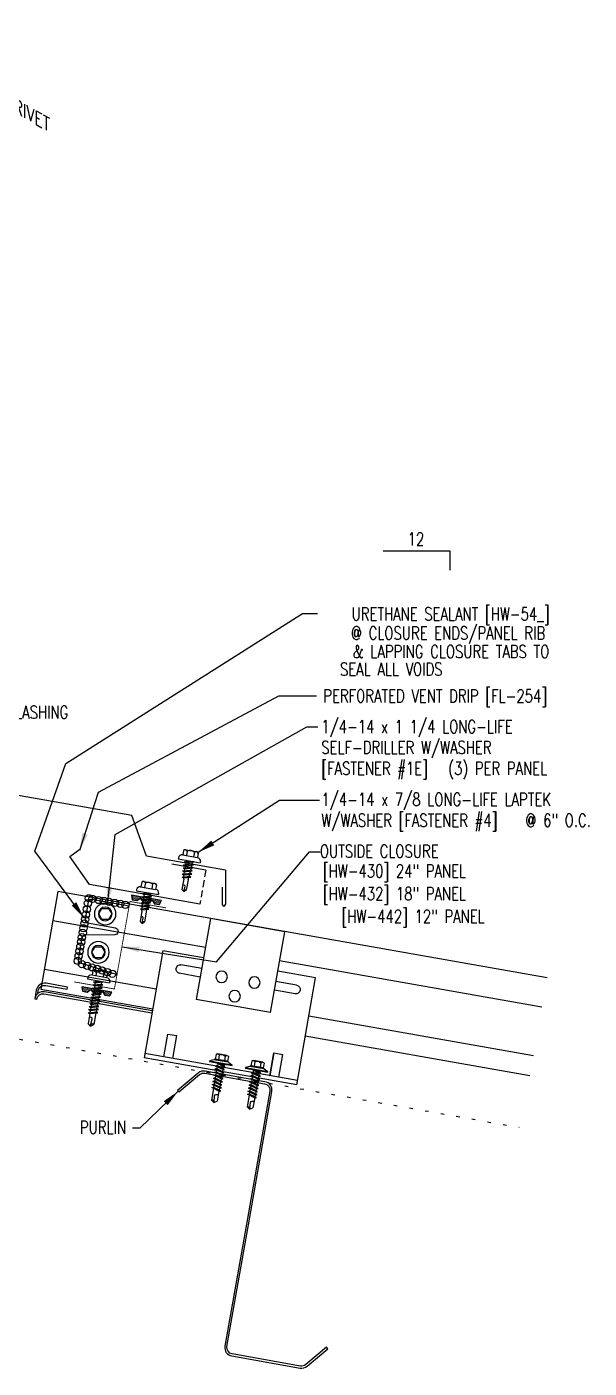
# Model space of a CAD drawing. Extents: x -0.4 to 44.2, y 9.4 to 52.8.
# Drawn here: x 27.84 to 44.17, y 11.83 to 50.73 of the extents above; entities that cross this region are included whole.
import ezdxf
from ezdxf.enums import TextEntityAlignment as Align

# ---------------------------------------------------------------- set-up
doc = ezdxf.new("R2010")
doc.units = 0
doc.header["$LTSCALE"] = 4
doc.header["$MEASUREMENT"] = 0
doc.linetypes.add('ACAD_ISO07W100', pattern=[3, 0, -3])
doc.linetypes.add('HIDDEN', pattern=[0.375, 0.25, -0.125])
doc.layers.get('0').update_dxf_attribs({"linetype": 'CONTINUOUS'})
for name, color, linetype in [('CLIP', 5, 'CONTINUOUS'), ('CLO', 3, 'CONTINUOUS'), ('DIM', 2, 'CONTINUOUS'), ('FASTENER', 9, 'CONTINUOUS'), ('MARK', 1, 'CONTINUOUS'), ('PANEL', 11, 'CONTINUOUS'), ('STLA', 10, 'CONTINUOUS'), ('TAPE', 8, 'CONTINUOUS'), ('TEXT', 2, 'CONTINUOUS'), ('TRIM', 6, 'CONTINUOUS')]:
    doc.layers.add(name, color=color, linetype=linetype)
doc.styles.add('ROMANS', font='romans.shx', dxfattribs={"width": 0.75, "height": 0.5})
doc.styles.add('TEXT1', font='ROMANS.shx', dxfattribs={"width": 0.75, "height": 0.375})
doc.dimstyles.new('DETAIL$7', dxfattribs={"dimscale": 4, "dimtxt": 0.09375, "dimasz": 0.125, "dimexe": 0.0625, "dimexo": 0.125, "dimgap": 0.0625, "dimtad": 1, "dimdec": 4, "dimzin": 3, "dimdsep": 46, "dimlunit": 4, "dimtxsty": 'TEXT1', "dimblk": 'ARCHTICK', "dimcen": 0.0625, "dimclrd": 7, "dimclre": 7, "dimclrt": 2, "dimadec": 0, "dimazin": 0, "dimtfac": 1, "dimtdec": 4, "dimtmove": 0, "dimatfit": 3, "dimfxl": 0, "dimfrac": 2, "dimtolj": 1, "dimtzin": 3, "dimarcsym": 0})

# ---------------------------------------------------------------- blocks, each defined once
blk = doc.blocks.new('*X9')
at = {"color": 0}
for p, q in [((-0.434, 0.135), (-0.434, 0.135)), ((-0.434, 0.123), (-0.434, 0.123)), ((-0.422, 0.141), (-0.422, 0.141)), ((-0.422, 0.129), (-0.422, 0.129)), ((-0.422, 0.117), (-0.422, 0.117)), ((-0.422, 0.105), (-0.422, 0.105)), ((-0.422, 0.094), (-0.422, 0.094)), ((-0.422, 0.082), (-0.422, 0.082)), ((-0.41, 0.135), (-0.41, 0.135)), ((-0.41, 0.123), (-0.41, 0.123)), ((-0.41, 0.111), (-0.41, 0.111)), ((-0.41, 0.1), (-0.41, 0.1)), ((-0.41, 0.088), (-0.41, 0.088)), ((-0.41, 0.076), (-0.41, 0.076)), ((-0.41, 0.064), (-0.41, 0.064)), ((-0.41, 0.053), (-0.41, 0.053)), ((-0.41, 0.041), (-0.41, 0.041)), ((-0.398, 0.141), (-0.398, 0.141)), ((-0.398, 0.129), (-0.398, 0.129)), ((-0.398, 0.117), (-0.398, 0.117)), ((-0.398, 0.105), (-0.398, 0.105)), ((-0.398, 0.094), (-0.398, 0.094)), ((-0.398, 0.082), (-0.398, 0.082)), ((-0.398, 0.07), (-0.398, 0.07)), ((-0.398, 0.059), (-0.398, 0.059)), ((-0.398, 0.047), (-0.398, 0.047)), ((-0.398, 0.035), (-0.398, 0.035)), ((-0.398, 0.023), (-0.398, 0.023)), ((-0.387, 0.135), (-0.387, 0.135)), ((-0.387, 0.123), (-0.387, 0.123)), ((-0.387, 0.111), (-0.387, 0.111)), ((-0.387, 0.1), (-0.387, 0.1)), ((-0.387, 0.088), (-0.387, 0.088)), ((-0.387, 0.076), (-0.387, 0.076)), ((-0.387, 0.064), (-0.387, 0.064)), ((-0.387, 0.053), (-0.387, 0.053)), ((-0.387, 0.041), (-0.387, 0.041)), ((-0.387, 0.029), (-0.387, 0.029)), ((-0.375, 0.141), (-0.375, 0.141)), ((-0.375, 0.129), (-0.375, 0.129)), ((-0.375, 0.117), (-0.375, 0.117)), ((-0.375, 0.105), (-0.375, 0.105)), ((-0.375, 0.094), (-0.375, 0.094)), ((-0.375, 0.082), (-0.375, 0.082)), ((-0.375, 0.07), (-0.375, 0.07)), ((-0.375, 0.059), (-0.375, 0.059)), ((-0.375, 0.047), (-0.375, 0.047)), ((-0.375, 0.035), (-0.375, 0.035)), ((-0.375, 0.023), (-0.375, 0.023)), ((-0.363, 0.135), (-0.363, 0.135)), ((-0.363, 0.123), (-0.363, 0.123)), ((-0.363, 0.111), (-0.363, 0.111)), ((-0.363, 0.1), (-0.363, 0.1)), ((-0.363, 0.088), (-0.363, 0.088)), ((-0.363, 0.076), (-0.363, 0.076)), ((-0.363, 0.064), (-0.363, 0.064)), ((-0.363, 0.053), (-0.363, 0.053)), ((-0.363, 0.041), (-0.363, 0.041)), ((-0.363, 0.029), (-0.363, 0.029)), ((-0.352, 0.141), (-0.352, 0.141)), ((-0.352, 0.129), (-0.352, 0.129)), ((-0.352, 0.117), (-0.352, 0.117)), ((-0.352, 0.105), (-0.352, 0.105)), ((-0.352, 0.094), (-0.352, 0.094)), ((-0.352, 0.082), (-0.352, 0.082)), ((-0.352, 0.07), (-0.352, 0.07)), ((-0.352, 0.059), (-0.352, 0.059)), ((-0.352, 0.047), (-0.352, 0.047)), ((-0.352, 0.035), (-0.352, 0.035)), ((-0.352, 0.023), (-0.352, 0.023)), ((-0.34, 0.135), (-0.34, 0.135)), ((-0.34, 0.123), (-0.34, 0.123)), ((-0.34, 0.111), (-0.34, 0.111)), ((-0.34, 0.1), (-0.34, 0.1)), ((-0.34, 0.088), (-0.34, 0.088)), ((-0.34, 0.076), (-0.34, 0.076)), ((-0.34, 0.064), (-0.34, 0.064)), ((-0.34, 0.053), (-0.34, 0.053)), ((-0.34, 0.041), (-0.34, 0.041)), ((-0.34, 0.029), (-0.34, 0.029)), ((-0.328, 0.141), (-0.328, 0.141)), ((-0.328, 0.129), (-0.328, 0.129)), ((-0.328, 0.117), (-0.328, 0.117)), ((-0.328, 0.105), (-0.328, 0.105)), ((-0.328, 0.094), (-0.328, 0.094)), ((-0.328, 0.082), (-0.328, 0.082)), ((-0.328, 0.07), (-0.328, 0.07)), ((-0.328, 0.059), (-0.328, 0.059)), ((-0.328, 0.047), (-0.328, 0.047)), ((-0.328, 0.035), (-0.328, 0.035)), ((-0.328, 0.023), (-0.328, 0.023)), ((-0.316, 0.135), (-0.316, 0.135)), ((-0.316, 0.123), (-0.316, 0.123)), ((-0.316, 0.111), (-0.316, 0.111)), ((-0.316, 0.1), (-0.316, 0.1)), ((-0.316, 0.088), (-0.316, 0.088)), ((-0.316, 0.076), (-0.316, 0.076)), ((-0.316, 0.064), (-0.316, 0.064)), ((-0.316, 0.053), (-0.316, 0.053)), ((-0.316, 0.041), (-0.316, 0.041)), ((-0.316, 0.029), (-0.316, 0.029)), ((-0.305, 0.141), (-0.305, 0.141)), ((-0.305, 0.129), (-0.305, 0.129)), ((-0.305, 0.117), (-0.305, 0.117)), ((-0.305, 0.105), (-0.305, 0.105)), ((-0.305, 0.094), (-0.305, 0.094)), ((-0.305, 0.082), (-0.305, 0.082)), ((-0.305, 0.07), (-0.305, 0.07)), ((-0.305, 0.059), (-0.305, 0.059)), ((-0.305, 0.047), (-0.305, 0.047)), ((-0.305, 0.035), (-0.305, 0.035)), ((-0.305, 0.023), (-0.305, 0.023)), ((-0.293, 0.135), (-0.293, 0.135)), ((-0.293, 0.123), (-0.293, 0.123)), ((-0.293, 0.111), (-0.293, 0.111)), ((-0.293, 0.1), (-0.293, 0.1)), ((-0.293, 0.088), (-0.293, 0.088)), ((-0.293, 0.076), (-0.293, 0.076)), ((-0.293, 0.064), (-0.293, 0.064)), ((-0.293, 0.053), (-0.293, 0.053)), ((-0.293, 0.041), (-0.293, 0.041)), ((-0.293, 0.029), (-0.293, 0.029)), ((-0.281, 0.141), (-0.281, 0.141)), ((-0.281, 0.129), (-0.281, 0.129)), ((-0.281, 0.117), (-0.281, 0.117)), ((-0.281, 0.105), (-0.281, 0.105)), ((-0.281, 0.094), (-0.281, 0.094)), ((-0.281, 0.082), (-0.281, 0.082)), ((-0.281, 0.07), (-0.281, 0.07)), ((-0.281, 0.059), (-0.281, 0.059)), ((-0.281, 0.047), (-0.281, 0.047)), ((-0.281, 0.035), (-0.281, 0.035)), ((-0.281, 0.023), (-0.281, 0.023)), ((-0.27, 0.135), (-0.27, 0.135)), ((-0.27, 0.123), (-0.27, 0.123)), ((-0.27, 0.111), (-0.27, 0.111)), ((-0.27, 0.1), (-0.27, 0.1)), ((-0.27, 0.088), (-0.27, 0.088)), ((-0.27, 0.076), (-0.27, 0.076)), ((-0.27, 0.064), (-0.27, 0.064)), ((-0.27, 0.053), (-0.27, 0.053)), ((-0.27, 0.041), (-0.27, 0.041)), ((-0.27, 0.029), (-0.27, 0.029)), ((-0.258, 0.141), (-0.258, 0.141)), ((-0.258, 0.129), (-0.258, 0.129)), ((-0.258, 0.117), (-0.258, 0.117)), ((-0.258, 0.105), (-0.258, 0.105)), ((-0.258, 0.094), (-0.258, 0.094)), ((-0.258, 0.082), (-0.258, 0.082)), ((-0.258, 0.07), (-0.258, 0.07)), ((-0.258, 0.059), (-0.258, 0.059)), ((-0.258, 0.047), (-0.258, 0.047)), ((-0.258, 0.035), (-0.258, 0.035)), ((-0.258, 0.023), (-0.258, 0.023)), ((-0.246, 0.135), (-0.246, 0.135)), ((-0.246, 0.123), (-0.246, 0.123)), ((-0.246, 0.111), (-0.246, 0.111)), ((-0.246, 0.1), (-0.246, 0.1)), ((-0.246, 0.088), (-0.246, 0.088)), ((-0.246, 0.076), (-0.246, 0.076)), ((-0.246, 0.064), (-0.246, 0.064)), ((-0.246, 0.053), (-0.246, 0.053)), ((-0.246, 0.041), (-0.246, 0.041)), ((-0.234, 0.141), (-0.234, 0.141)), ((-0.234, 0.129), (-0.234, 0.129)), ((-0.234, 0.117), (-0.234, 0.117)), ((-0.234, 0.105), (-0.234, 0.105)), ((-0.234, 0.094), (-0.234, 0.094)), ((-0.234, 0.082), (-0.234, 0.082)), ((-0.234, 0.07), (-0.234, 0.07)), ((-0.234, 0.059), (-0.234, 0.059)), ((-0.234, 0.047), (-0.234, 0.047)), ((-0.223, 0.135), (-0.223, 0.135)), ((-0.223, 0.123), (-0.223, 0.123)), ((-0.223, 0.111), (-0.223, 0.111)), ((-0.223, 0.1), (-0.223, 0.1)), ((-0.223, 0.088), (-0.223, 0.088)), ((-0.223, 0.076), (-0.223, 0.076)), ((-0.223, 0.064), (-0.223, 0.064)), ((-0.211, 0.141), (-0.211, 0.141)), ((-0.211, 0.129), (-0.211, 0.129)), ((-0.211, 0.117), (-0.211, 0.117)), ((-0.211, 0.105), (-0.211, 0.105)), ((-0.211, 0.094), (-0.211, 0.094)), ((-0.211, 0.082), (-0.211, 0.082)), ((-0.211, 0.07), (-0.211, 0.07)), ((-0.199, 0.135), (-0.199, 0.135)), ((-0.199, 0.123), (-0.199, 0.123)), ((-0.199, 0.111), (-0.199, 0.111)), ((-0.199, 0.1), (-0.199, 0.1)), ((-0.199, 0.088), (-0.199, 0.088)), ((-0.188, 0.141), (-0.188, 0.141)), ((-0.188, 0.129), (-0.188, 0.129)), ((-0.188, 0.117), (-0.188, 0.117)), ((-0.188, 0.105), (-0.188, 0.105)), ((-0.188, 0.094), (-0.188, 0.094)), ((-0.176, 0.135), (-0.176, 0.135)), ((-0.176, 0.123), (-0.176, 0.123)), ((-0.176, 0.111), (-0.176, 0.111)), ((-0.164, 0.141), (-0.164, 0.141)), ((-0.164, 0.129), (-0.164, 0.129)), ((-0.164, 0.117), (-0.164, 0.117)), ((-0.164, 0.105), (-0.164, 0.105)), ((-0.152, 0.135), (-0.152, 0.135)), ((-0.152, 0.123), (-0.152, 0.123)), ((-0.152, 0.111), (-0.152, 0.111)), ((-0.152, 0.1), (-0.152, 0.1)), ((-0.141, 0.141), (-0.141, 0.141)), ((-0.141, 0.129), (-0.141, 0.129)), ((-0.141, 0.117), (-0.141, 0.117)), ((-0.141, 0.105), (-0.141, 0.105)), ((-0.141, 0.094), (-0.141, 0.094)), ((-0.141, 0.082), (-0.141, 0.082)), ((-0.129, 0.135), (-0.129, 0.135)), ((-0.129, 0.123), (-0.129, 0.123)), ((-0.129, 0.111), (-0.129, 0.111)), ((-0.129, 0.1), (-0.129, 0.1)), ((-0.129, 0.088), (-0.129, 0.088)), ((-0.129, 0.076), (-0.129, 0.076)), ((-0.117, 0.141), (-0.117, 0.141)), ((-0.117, 0.129), (-0.117, 0.129)), ((-0.117, 0.117), (-0.117, 0.117)), ((-0.117, 0.105), (-0.117, 0.105)), ((-0.117, 0.094), (-0.117, 0.094)), ((-0.117, 0.082), (-0.117, 0.082)), ((-0.117, 0.07), (-0.117, 0.07)), ((-0.117, 0.059), (-0.117, 0.059)), ((-0.105, 0.135), (-0.105, 0.135)), ((-0.105, 0.123), (-0.105, 0.123)), ((-0.105, 0.111), (-0.105, 0.111)), ((-0.105, 0.1), (-0.105, 0.1)), ((-0.105, 0.088), (-0.105, 0.088)), ((-0.105, 0.076), (-0.105, 0.076)), ((-0.105, 0.064), (-0.105, 0.064)), ((-0.105, 0.053), (-0.105, 0.053)), ((-0.094, 0.141), (-0.094, 0.141)), ((-0.094, 0.129), (-0.094, 0.129)), ((-0.094, 0.117), (-0.094, 0.117)), ((-0.094, 0.105), (-0.094, 0.105)), ((-0.094, 0.094), (-0.094, 0.094)), ((-0.094, 0.082), (-0.094, 0.082)), ((-0.094, 0.07), (-0.094, 0.07)), ((-0.094, 0.059), (-0.094, 0.059)), ((-0.094, 0.047), (-0.094, 0.047)), ((-0.094, 0.035), (-0.094, 0.035)), ((-0.082, 0.135), (-0.082, 0.135)), ((-0.082, 0.123), (-0.082, 0.123)), ((-0.082, 0.111), (-0.082, 0.111)), ((-0.082, 0.1), (-0.082, 0.1)), ((-0.082, 0.088), (-0.082, 0.088)), ((-0.082, 0.076), (-0.082, 0.076)), ((-0.082, 0.064), (-0.082, 0.064)), ((-0.082, 0.053), (-0.082, 0.053)), ((-0.082, 0.041), (-0.082, 0.041)), ((-0.082, 0.029), (-0.082, 0.029)), ((-0.07, 0.141), (-0.07, 0.141)), ((-0.07, 0.129), (-0.07, 0.129)), ((-0.07, 0.117), (-0.07, 0.117)), ((-0.07, 0.105), (-0.07, 0.105)), ((-0.07, 0.094), (-0.07, 0.094)), ((-0.07, 0.082), (-0.07, 0.082)), ((-0.07, 0.07), (-0.07, 0.07)), ((-0.07, 0.059), (-0.07, 0.059)), ((-0.07, 0.047), (-0.07, 0.047)), ((-0.07, 0.035), (-0.07, 0.035)), ((-0.07, 0.023), (-0.07, 0.023)), ((-0.059, 0.135), (-0.059, 0.135)), ((-0.059, 0.123), (-0.059, 0.123)), ((-0.059, 0.111), (-0.059, 0.111)), ((-0.059, 0.1), (-0.059, 0.1)), ((-0.059, 0.088), (-0.059, 0.088)), ((-0.059, 0.076), (-0.059, 0.076)), ((-0.059, 0.064), (-0.059, 0.064)), ((-0.059, 0.053), (-0.059, 0.053)), ((-0.059, 0.041), (-0.059, 0.041)), ((-0.059, 0.029), (-0.059, 0.029)), ((-0.047, 0.141), (-0.047, 0.141)), ((-0.047, 0.129), (-0.047, 0.129)), ((-0.047, 0.117), (-0.047, 0.117)), ((-0.047, 0.105), (-0.047, 0.105)), ((-0.047, 0.094), (-0.047, 0.094)), ((-0.047, 0.082), (-0.047, 0.082)), ((-0.047, 0.07), (-0.047, 0.07)), ((-0.047, 0.059), (-0.047, 0.059)), ((-0.047, 0.047), (-0.047, 0.047)), ((-0.047, 0.035), (-0.047, 0.035)), ((-0.047, 0.023), (-0.047, 0.023)), ((-0.035, 0.135), (-0.035, 0.135)), ((-0.035, 0.123), (-0.035, 0.123)), ((-0.035, 0.111), (-0.035, 0.111)), ((-0.035, 0.1), (-0.035, 0.1)), ((-0.035, 0.088), (-0.035, 0.088)), ((-0.035, 0.076), (-0.035, 0.076)), ((-0.035, 0.064), (-0.035, 0.064)), ((-0.035, 0.053), (-0.035, 0.053)), ((-0.035, 0.041), (-0.035, 0.041)), ((-0.035, 0.029), (-0.035, 0.029)), ((-0.023, 0.141), (-0.023, 0.141)), ((-0.023, 0.129), (-0.023, 0.129)), ((-0.023, 0.117), (-0.023, 0.117)), ((-0.023, 0.105), (-0.023, 0.105)), ((-0.023, 0.094), (-0.023, 0.094)), ((-0.023, 0.082), (-0.023, 0.082)), ((-0.023, 0.07), (-0.023, 0.07)), ((-0.023, 0.059), (-0.023, 0.059)), ((-0.023, 0.047), (-0.023, 0.047)), ((-0.023, 0.035), (-0.023, 0.035)), ((-0.023, 0.023), (-0.023, 0.023)), ((-0.012, 0.135), (-0.012, 0.135)), ((-0.012, 0.123), (-0.012, 0.123)), ((-0.012, 0.111), (-0.012, 0.111)), ((-0.012, 0.1), (-0.012, 0.1)), ((-0.012, 0.088), (-0.012, 0.088)), ((-0.012, 0.076), (-0.012, 0.076)), ((-0.012, 0.064), (-0.012, 0.064)), ((-0.012, 0.053), (-0.012, 0.053)), ((-0.012, 0.041), (-0.012, 0.041)), ((-0.012, 0.029), (-0.012, 0.029)), ((0, 0.141), (0, 0.141)), ((0, 0.129), (0, 0.129)), ((0, 0.117), (0, 0.117)), ((0, 0.105), (0, 0.105)), ((0, 0.094), (0, 0.094)), ((0, 0.082), (0, 0.082)), ((0, 0.07), (0, 0.07)), ((0, 0.059), (0, 0.059)), ((0, 0.047), (0, 0.047)), ((0, 0.035), (0, 0.035)), ((0, 0.023), (0, 0.023)), ((0.012, 0.135), (0.012, 0.135)), ((0.012, 0.123), (0.012, 0.123)), ((0.012, 0.111), (0.012, 0.111)), ((0.012, 0.1), (0.012, 0.1)), ((0.012, 0.088), (0.012, 0.088)), ((0.012, 0.076), (0.012, 0.076)), ((0.012, 0.064), (0.012, 0.064)), ((0.012, 0.053), (0.012, 0.053)), ((0.012, 0.041), (0.012, 0.041)), ((0.012, 0.029), (0.012, 0.029)), ((0.023, 0.141), (0.023, 0.141)), ((0.023, 0.129), (0.023, 0.129)), ((0.023, 0.117), (0.023, 0.117)), ((0.023, 0.105), (0.023, 0.105)), ((0.023, 0.094), (0.023, 0.094)), ((0.023, 0.082), (0.023, 0.082)), ((0.023, 0.07), (0.023, 0.07)), ((0.023, 0.059), (0.023, 0.059)), ((0.023, 0.047), (0.023, 0.047)), ((0.023, 0.035), (0.023, 0.035)), ((0.023, 0.023), (0.023, 0.023)), ((0.035, 0.135), (0.035, 0.135)), ((0.035, 0.123), (0.035, 0.123)), ((0.035, 0.111), (0.035, 0.111)), ((0.035, 0.1), (0.035, 0.1)), ((0.035, 0.088), (0.035, 0.088)), ((0.035, 0.076), (0.035, 0.076)), ((0.035, 0.064), (0.035, 0.064)), ((0.035, 0.053), (0.035, 0.053)), ((0.035, 0.041), (0.035, 0.041)), ((0.035, 0.029), (0.035, 0.029)), ((0.047, 0.141), (0.047, 0.141)), ((0.047, 0.129), (0.047, 0.129)), ((0.047, 0.117), (0.047, 0.117)), ((0.047, 0.105), (0.047, 0.105)), ((0.047, 0.094), (0.047, 0.094)), ((0.047, 0.082), (0.047, 0.082)), ((0.047, 0.07), (0.047, 0.07)), ((0.047, 0.059), (0.047, 0.059)), ((0.047, 0.047), (0.047, 0.047)), ((0.047, 0.035), (0.047, 0.035)), ((0.047, 0.023), (0.047, 0.023)), ((0.059, 0.135), (0.059, 0.135)), ((0.059, 0.123), (0.059, 0.123)), ((0.059, 0.111), (0.059, 0.111)), ((0.059, 0.1), (0.059, 0.1)), ((0.059, 0.088), (0.059, 0.088)), ((0.059, 0.076), (0.059, 0.076)), ((0.059, 0.064), (0.059, 0.064)), ((0.059, 0.053), (0.059, 0.053)), ((0.059, 0.041), (0.059, 0.041)), ((0.059, 0.029), (0.059, 0.029)), ((0.07, 0.141), (0.07, 0.141)), ((0.07, 0.129), (0.07, 0.129)), ((0.07, 0.117), (0.07, 0.117)), ((0.07, 0.105), (0.07, 0.105)), ((0.07, 0.094), (0.07, 0.094)), ((0.07, 0.082), (0.07, 0.082)), ((0.07, 0.07), (0.07, 0.07)), ((0.07, 0.059), (0.07, 0.059)), ((0.07, 0.047), (0.07, 0.047)), ((0.07, 0.035), (0.07, 0.035)), ((0.07, 0.023), (0.07, 0.023)), ((0.082, 0.135), (0.082, 0.135)), ((0.082, 0.123), (0.082, 0.123)), ((0.082, 0.111), (0.082, 0.111)), ((0.082, 0.1), (0.082, 0.1)), ((0.082, 0.088), (0.082, 0.088)), ((0.082, 0.076), (0.082, 0.076)), ((0.082, 0.064), (0.082, 0.064)), ((0.082, 0.053), (0.082, 0.053)), ((0.082, 0.041), (0.082, 0.041)), ((0.082, 0.029), (0.082, 0.029)), ((0.094, 0.141), (0.094, 0.141)), ((0.094, 0.129), (0.094, 0.129)), ((0.094, 0.117), (0.094, 0.117)), ((0.094, 0.105), (0.094, 0.105)), ((0.094, 0.094), (0.094, 0.094)), ((0.094, 0.082), (0.094, 0.082)), ((0.094, 0.07), (0.094, 0.07)), ((0.094, 0.059), (0.094, 0.059)), ((0.094, 0.047), (0.094, 0.047)), ((0.094, 0.035), (0.094, 0.035)), ((0.105, 0.135), (0.105, 0.135)), ((0.105, 0.123), (0.105, 0.123)), ((0.105, 0.111), (0.105, 0.111)), ((0.105, 0.1), (0.105, 0.1)), ((0.105, 0.088), (0.105, 0.088)), ((0.105, 0.076), (0.105, 0.076)), ((0.105, 0.064), (0.105, 0.064)), ((0.105, 0.053), (0.105, 0.053)), ((0.117, 0.141), (0.117, 0.141)), ((0.117, 0.129), (0.117, 0.129)), ((0.117, 0.117), (0.117, 0.117)), ((0.117, 0.105), (0.117, 0.105)), ((0.117, 0.094), (0.117, 0.094)), ((0.117, 0.082), (0.117, 0.082)), ((0.117, 0.07), (0.117, 0.07)), ((0.117, 0.059), (0.117, 0.059)), ((0.129, 0.135), (0.129, 0.135)), ((0.129, 0.123), (0.129, 0.123)), ((0.129, 0.111), (0.129, 0.111)), ((0.129, 0.1), (0.129, 0.1)), ((0.129, 0.088), (0.129, 0.088)), ((0.129, 0.076), (0.129, 0.076)), ((0.141, 0.141), (0.141, 0.141)), ((0.141, 0.129), (0.141, 0.129)), ((0.141, 0.117), (0.141, 0.117)), ((0.141, 0.105), (0.141, 0.105)), ((0.141, 0.094), (0.141, 0.094)), ((0.141, 0.082), (0.141, 0.082)), ((0.152, 0.135), (0.152, 0.135)), ((0.152, 0.123), (0.152, 0.123)), ((0.152, 0.111), (0.152, 0.111)), ((0.152, 0.1), (0.152, 0.1)), ((0.164, 0.141), (0.164, 0.141)), ((0.164, 0.129), (0.164, 0.129)), ((0.164, 0.117), (0.164, 0.117)), ((0.164, 0.105), (0.164, 0.105)), ((0.176, 0.135), (0.176, 0.135)), ((0.176, 0.123), (0.176, 0.123)), ((0.176, 0.111), (0.176, 0.111)), ((0.188, 0.141), (0.188, 0.141)), ((0.188, 0.129), (0.188, 0.129)), ((0.188, 0.117), (0.188, 0.117)), ((0.188, 0.105), (0.188, 0.105)), ((0.188, 0.094), (0.188, 0.094)), ((0.199, 0.135), (0.199, 0.135)), ((0.199, 0.123), (0.199, 0.123)), ((0.199, 0.111), (0.199, 0.111)), ((0.199, 0.1), (0.199, 0.1)), ((0.199, 0.088), (0.199, 0.088)), ((0.211, 0.141), (0.211, 0.141)), ((0.211, 0.129), (0.211, 0.129)), ((0.211, 0.117), (0.211, 0.117)), ((0.211, 0.105), (0.211, 0.105)), ((0.211, 0.094), (0.211, 0.094)), ((0.211, 0.082), (0.211, 0.082)), ((0.211, 0.07), (0.211, 0.07)), ((0.223, 0.135), (0.223, 0.135)), ((0.223, 0.123), (0.223, 0.123)), ((0.223, 0.111), (0.223, 0.111)), ((0.223, 0.1), (0.223, 0.1)), ((0.223, 0.088), (0.223, 0.088)), ((0.223, 0.076), (0.223, 0.076)), ((0.223, 0.064), (0.223, 0.064)), ((0.234, 0.141), (0.234, 0.141)), ((0.234, 0.129), (0.234, 0.129)), ((0.234, 0.117), (0.234, 0.117)), ((0.234, 0.105), (0.234, 0.105)), ((0.234, 0.094), (0.234, 0.094)), ((0.234, 0.082), (0.234, 0.082)), ((0.234, 0.07), (0.234, 0.07)), ((0.234, 0.059), (0.234, 0.059)), ((0.234, 0.047), (0.234, 0.047)), ((0.246, 0.135), (0.246, 0.135)), ((0.246, 0.123), (0.246, 0.123)), ((0.246, 0.111), (0.246, 0.111)), ((0.246, 0.1), (0.246, 0.1)), ((0.246, 0.088), (0.246, 0.088)), ((0.246, 0.076), (0.246, 0.076)), ((0.246, 0.064), (0.246, 0.064)), ((0.246, 0.053), (0.246, 0.053)), ((0.246, 0.041), (0.246, 0.041)), ((0.258, 0.141), (0.258, 0.141)), ((0.258, 0.129), (0.258, 0.129)), ((0.258, 0.117), (0.258, 0.117)), ((0.258, 0.105), (0.258, 0.105)), ((0.258, 0.094), (0.258, 0.094)), ((0.258, 0.082), (0.258, 0.082)), ((0.258, 0.07), (0.258, 0.07)), ((0.258, 0.059), (0.258, 0.059)), ((0.258, 0.047), (0.258, 0.047)), ((0.258, 0.035), (0.258, 0.035)), ((0.258, 0.023), (0.258, 0.023)), ((0.27, 0.135), (0.27, 0.135)), ((0.27, 0.123), (0.27, 0.123)), ((0.27, 0.111), (0.27, 0.111)), ((0.27, 0.1), (0.27, 0.1)), ((0.27, 0.088), (0.27, 0.088)), ((0.27, 0.076), (0.27, 0.076)), ((0.27, 0.064), (0.27, 0.064)), ((0.27, 0.053), (0.27, 0.053)), ((0.27, 0.041), (0.27, 0.041)), ((0.27, 0.029), (0.27, 0.029)), ((0.281, 0.141), (0.281, 0.141)), ((0.281, 0.129), (0.281, 0.129)), ((0.281, 0.117), (0.281, 0.117)), ((0.281, 0.105), (0.281, 0.105)), ((0.281, 0.094), (0.281, 0.094)), ((0.281, 0.082), (0.281, 0.082)), ((0.281, 0.07), (0.281, 0.07)), ((0.281, 0.059), (0.281, 0.059)), ((0.281, 0.047), (0.281, 0.047)), ((0.281, 0.035), (0.281, 0.035)), ((0.281, 0.023), (0.281, 0.023)), ((0.293, 0.135), (0.293, 0.135)), ((0.293, 0.123), (0.293, 0.123)), ((0.293, 0.111), (0.293, 0.111)), ((0.293, 0.1), (0.293, 0.1)), ((0.293, 0.088), (0.293, 0.088)), ((0.293, 0.076), (0.293, 0.076)), ((0.293, 0.064), (0.293, 0.064)), ((0.293, 0.053), (0.293, 0.053)), ((0.293, 0.041), (0.293, 0.041)), ((0.293, 0.029), (0.293, 0.029)), ((0.305, 0.141), (0.305, 0.141)), ((0.305, 0.129), (0.305, 0.129)), ((0.305, 0.117), (0.305, 0.117)), ((0.305, 0.105), (0.305, 0.105)), ((0.305, 0.094), (0.305, 0.094)), ((0.305, 0.082), (0.305, 0.082)), ((0.305, 0.07), (0.305, 0.07)), ((0.305, 0.059), (0.305, 0.059)), ((0.305, 0.047), (0.305, 0.047)), ((0.305, 0.035), (0.305, 0.035)), ((0.305, 0.023), (0.305, 0.023)), ((0.316, 0.135), (0.316, 0.135)), ((0.316, 0.123), (0.316, 0.123)), ((0.316, 0.111), (0.316, 0.111)), ((0.316, 0.1), (0.316, 0.1)), ((0.316, 0.088), (0.316, 0.088)), ((0.316, 0.076), (0.316, 0.076)), ((0.316, 0.064), (0.316, 0.064)), ((0.316, 0.053), (0.316, 0.053)), ((0.316, 0.041), (0.316, 0.041)), ((0.316, 0.029), (0.316, 0.029)), ((0.328, 0.141), (0.328, 0.141)), ((0.328, 0.129), (0.328, 0.129)), ((0.328, 0.117), (0.328, 0.117)), ((0.328, 0.105), (0.328, 0.105)), ((0.328, 0.094), (0.328, 0.094)), ((0.328, 0.082), (0.328, 0.082)), ((0.328, 0.07), (0.328, 0.07)), ((0.328, 0.059), (0.328, 0.059)), ((0.328, 0.047), (0.328, 0.047)), ((0.328, 0.035), (0.328, 0.035)), ((0.328, 0.023), (0.328, 0.023)), ((0.34, 0.135), (0.34, 0.135)), ((0.34, 0.123), (0.34, 0.123)), ((0.34, 0.111), (0.34, 0.111)), ((0.34, 0.1), (0.34, 0.1)), ((0.34, 0.088), (0.34, 0.088)), ((0.34, 0.076), (0.34, 0.076)), ((0.34, 0.064), (0.34, 0.064)), ((0.34, 0.053), (0.34, 0.053)), ((0.34, 0.041), (0.34, 0.041)), ((0.34, 0.029), (0.34, 0.029)), ((0.352, 0.141), (0.352, 0.141)), ((0.352, 0.129), (0.352, 0.129)), ((0.352, 0.117), (0.352, 0.117)), ((0.352, 0.105), (0.352, 0.105)), ((0.352, 0.094), (0.352, 0.094)), ((0.352, 0.082), (0.352, 0.082)), ((0.352, 0.07), (0.352, 0.07)), ((0.352, 0.059), (0.352, 0.059)), ((0.352, 0.047), (0.352, 0.047)), ((0.352, 0.035), (0.352, 0.035)), ((0.352, 0.023), (0.352, 0.023)), ((0.363, 0.135), (0.363, 0.135)), ((0.363, 0.123), (0.363, 0.123)), ((0.363, 0.111), (0.363, 0.111)), ((0.363, 0.1), (0.363, 0.1)), ((0.363, 0.088), (0.363, 0.088)), ((0.363, 0.076), (0.363, 0.076)), ((0.363, 0.064), (0.363, 0.064)), ((0.363, 0.053), (0.363, 0.053)), ((0.363, 0.041), (0.363, 0.041)), ((0.363, 0.029), (0.363, 0.029)), ((0.375, 0.141), (0.375, 0.141)), ((0.375, 0.129), (0.375, 0.129)), ((0.375, 0.117), (0.375, 0.117)), ((0.375, 0.105), (0.375, 0.105)), ((0.375, 0.094), (0.375, 0.094)), ((0.375, 0.082), (0.375, 0.082)), ((0.375, 0.07), (0.375, 0.07)), ((0.375, 0.059), (0.375, 0.059)), ((0.375, 0.047), (0.375, 0.047)), ((0.375, 0.035), (0.375, 0.035)), ((0.375, 0.023), (0.375, 0.023)), ((0.387, 0.135), (0.387, 0.135)), ((0.387, 0.123), (0.387, 0.123)), ((0.387, 0.111), (0.387, 0.111)), ((0.387, 0.1), (0.387, 0.1)), ((0.387, 0.088), (0.387, 0.088)), ((0.387, 0.076), (0.387, 0.076)), ((0.387, 0.064), (0.387, 0.064)), ((0.387, 0.053), (0.387, 0.053)), ((0.387, 0.041), (0.387, 0.041)), ((0.387, 0.029), (0.387, 0.029)), ((0.398, 0.141), (0.398, 0.141)), ((0.398, 0.129), (0.398, 0.129)), ((0.398, 0.117), (0.398, 0.117)), ((0.398, 0.105), (0.398, 0.105)), ((0.398, 0.094), (0.398, 0.094)), ((0.398, 0.082), (0.398, 0.082)), ((0.398, 0.07), (0.398, 0.07)), ((0.398, 0.059), (0.398, 0.059)), ((0.398, 0.047), (0.398, 0.047)), ((0.398, 0.035), (0.398, 0.035)), ((0.398, 0.023), (0.398, 0.023)), ((0.41, 0.135), (0.41, 0.135)), ((0.41, 0.123), (0.41, 0.123)), ((0.41, 0.111), (0.41, 0.111)), ((0.41, 0.1), (0.41, 0.1)), ((0.41, 0.088), (0.41, 0.088)), ((0.41, 0.076), (0.41, 0.076)), ((0.41, 0.064), (0.41, 0.064)), ((0.41, 0.053), (0.41, 0.053)), ((0.41, 0.041), (0.41, 0.041)), ((0.422, 0.141), (0.422, 0.141)), ((0.422, 0.129), (0.422, 0.129)), ((0.422, 0.117), (0.422, 0.117)), ((0.422, 0.105), (0.422, 0.105)), ((0.422, 0.094), (0.422, 0.094)), ((0.422, 0.082), (0.422, 0.082)), ((0.434, 0.135), (0.434, 0.135)), ((0.434, 0.123), (0.434, 0.123))]:
    blk.add_line(p, q, dxfattribs=at)
blk = doc.blocks.new('MB_DBTAP')
at = {"layer": 'TAPE', "color": 9}
blk.add_lwpolyline([(-0.403, 0.018), (-0.442, 0.141), (0.442, 0.141), (0.403, 0.018), (0.26, 0.018), (0.17, 0.109), (0.079, 0.018), (0, 0.018), (-0.079, 0.018), (-0.17, 0.109), (-0.26, 0.018)], close=True, dxfattribs=at)
at = {"layer": 'TAPE', "color": 251}
blk.add_blockref('*X9', (0, 0), dxfattribs=at)
blk = doc.blocks.new('FZ7')
at = {"layer": 'FASTENER'}
for p, q in [((-0.324, 0.071), (-0.324, 0.037)), ((-0.324, 0.037), (0.324, 0.037)), ((-0.224, 0.171), (0.215, 0.171)), ((-0.215, 0.305), (-0.215, 0.171)), ((-0.161, 0.337), (0.161, 0.337)), ((-0.139, -0.016), (0.046, 0.037)), ((-0.107, 0.305), (-0.107, 0.171)), ((-0.104, -0.036), (0.139, 0.033)), ((-0.086, 0.037), (-0.086, -0.001)), ((-0.086, 0.037), (0.086, 0.037)), ((0.086, 0.037), (0.133, 0.037)), ((0.086, 0.018), (0.086, -0.042)), ((0.107, 0.305), (0.107, 0.171)), ((0.139, 0.033), (0.133, 0.037)), ((0.215, 0.305), (0.215, 0.171)), ((0.324, 0.071), (0.324, 0.037)), ((-0.104, -0.036), (-0.139, -0.016)), ((-0.139, -0.107), (0.104, -0.038)), ((-0.104, -0.127), (-0.139, -0.107)), ((-0.139, -0.198), (0.104, -0.128)), ((-0.104, -0.218), (-0.139, -0.198)), ((-0.139, -0.289), (0.104, -0.219)), ((-0.104, -0.309), (-0.139, -0.289)), ((-0.139, -0.38), (0.104, -0.31)), ((-0.104, -0.4), (-0.139, -0.38)), ((-0.104, -0.127), (0.139, -0.058)), ((-0.104, -0.218), (0.139, -0.149)), ((-0.104, -0.309), (0.139, -0.239)), ((-0.104, -0.4), (0.139, -0.33)), ((-0.086, -0.031), (-0.086, -0.092)), ((-0.086, -0.122), (-0.086, -0.183)), ((-0.086, -0.213), (-0.086, -0.274)), ((-0.086, -0.304), (-0.086, -0.364)), ((0.086, -0.073), (0.086, -0.133)), ((0.086, -0.164), (0.086, -0.224)), ((0.086, -0.255), (0.086, -0.315)), ((0.086, -0.345), (0.086, -0.406)), ((0.139, -0.058), (0.104, -0.038)), ((0.139, -0.149), (0.104, -0.128)), ((0.139, -0.239), (0.104, -0.219)), ((0.139, -0.33), (0.104, -0.31)), ((-0.139, -0.47), (0.104, -0.401)), ((-0.104, -0.491), (-0.139, -0.47)), ((-0.139, -0.561), (0.104, -0.492)), ((-0.104, -0.581), (-0.139, -0.561)), ((-0.139, -0.652), (0.104, -0.583)), ((-0.104, -0.672), (-0.139, -0.652)), ((-0.139, -0.743), (0.104, -0.674)), ((-0.104, -0.763), (-0.139, -0.743)), ((-0.139, -0.834), (0.104, -0.765)), ((-0.104, -0.491), (0.139, -0.421)), ((-0.104, -0.581), (0.139, -0.512)), ((-0.104, -0.672), (0.139, -0.603)), ((-0.104, -0.763), (0.139, -0.694)), ((-0.086, -0.395), (-0.086, -0.455)), ((-0.086, -0.486), (-0.086, -0.546)), ((-0.086, -0.577), (-0.086, -0.637)), ((-0.086, -0.667), (-0.086, -0.728)), ((-0.086, -0.758), (-0.086, -0.819)), ((0.086, -0.436), (0.086, -0.497)), ((0.086, -0.527), (0.086, -0.588)), ((0.086, -0.618), (0.086, -0.679)), ((0.086, -0.709), (0.086, -0.77)), ((0.139, -0.421), (0.104, -0.401)), ((0.139, -0.512), (0.104, -0.492)), ((0.139, -0.603), (0.104, -0.583)), ((0.139, -0.694), (0.104, -0.674)), ((0.139, -0.785), (0.104, -0.765)), ((-0.104, -0.854), (-0.139, -0.834)), ((-0.139, -0.925), (0.104, -0.856)), ((-0.104, -0.945), (-0.139, -0.925)), ((-0.104, -0.854), (0.139, -0.785)), ((-0.104, -0.945), (0.139, -0.876)), ((-0.086, -0.849), (-0.086, -0.91)), ((-0.086, -0.94), (-0.086, -1.232)), ((-0.002, -1.277), (0.014, -1.091)), ((0.086, -0.8), (0.086, -0.861)), ((0.086, -0.891), (0.086, -1.232)), ((0.139, -0.876), (0.104, -0.856)), ((0, -1.293), (-0.086, -1.232)), ((0, -1.293), (0.086, -1.232))]:
    blk.add_line(p, q, dxfattribs=at)
for centre, radius, start, end in [((-0.224, 0.071), 0.1, 90, 180), ((-0.161, 0.274), 0.0628, 29.8754, 150.1246), ((0, 0.141), 0.196, 56.9974, 123.0026), ((0.161, 0.274), 0.0628, 29.8754, 150.1246), ((0.224, 0.071), 0.1, 0, 90), ((-0.046, -1.102), 0.0615, 11.1445, 130.906), ((0.054, -1.278), 0.0563, 55.4585, 194.8454)]:
    blk.add_arc(centre, radius, start, end, dxfattribs=at)
blk = doc.blocks.new('A$C53A16981')
at = {"layer": 'FASTENER', "rotation": 9.999999999999451}
blk.add_blockref('FZ7', (0.332, 1.273), dxfattribs=at)
blk = doc.blocks.new('MB_38W')
blk.add_lwpolyline([(-0.094, 0.162), (-0.188, 0), (-0.094, -0.162), (0.094, -0.162), (0.188, 0), (0.094, 0.162)], close=True)
for radius in [0.312, 0.199]:
    blk.add_circle((0, 0), radius)
blk = doc.blocks.new('A$C40D92978')
at = {"layer": 'CLO', "const_width": 0.0239}
blk.add_lwpolyline([(2.668, 0.22), (1.499, 0.014), (1.048, 2.551), (0.002, 2.366)], dxfattribs=at)
at = {"layer": 'CLO'}
blk.add_lwpolyline([(1.074, 2.419), (2.155, 2.61, -0.414214), (2.26, 2.537), (2.349, 2.031, -0.414214), (2.276, 1.927), (1.468, 1.784, 0.414214), (1.395, 1.68), (1.399, 1.658, 0.362577), (1.487, 1.584), (2.353, 1.579, -0.362577), (2.441, 1.505), (2.554, 0.869, -0.377256), (2.492, 0.768), (1.424, 0.435)], format="xyb", dxfattribs=at)
blk = doc.blocks.new('MB_DW4')
at = {"layer": 'FASTENER'}
for p, q in [((-0.326, 0.071), (-0.326, 0.037)), ((-0.326, 0.037), (0.322, 0.037)), ((-0.226, 0.171), (0.214, 0.171)), ((-0.217, 0.305), (-0.217, 0.171)), ((-0.163, 0.337), (0.159, 0.337)), ((-0.141, -0.014), (0.037, 0.037)), ((-0.108, 0.305), (-0.108, 0.171)), ((-0.105, -0.034), (0.137, 0.035)), ((-0.088, 0.037), (-0.088, 0.001)), ((-0.088, 0.037), (0.085, 0.037)), ((0.085, 0.037), (0.134, 0.037)), ((0.085, 0.02), (0.085, -0.041)), ((0.105, 0.305), (0.105, 0.171)), ((0.137, 0.035), (0.134, 0.037)), ((0.214, 0.305), (0.214, 0.171)), ((0.322, 0.071), (0.322, 0.037)), ((-0.105, -0.034), (-0.141, -0.014)), ((-0.141, -0.105), (0.102, -0.036)), ((-0.105, -0.125), (-0.141, -0.105)), ((-0.141, -0.196), (0.102, -0.127)), ((-0.105, -0.216), (-0.141, -0.196)), ((-0.141, -0.287), (0.102, -0.217)), ((-0.105, -0.307), (-0.141, -0.287)), ((-0.141, -0.378), (0.102, -0.308)), ((-0.105, -0.398), (-0.141, -0.378)), ((-0.105, -0.125), (0.137, -0.056)), ((-0.105, -0.216), (0.137, -0.147)), ((-0.105, -0.307), (0.137, -0.238)), ((-0.105, -0.398), (0.137, -0.328)), ((-0.088, -0.029), (-0.088, -0.09)), ((-0.088, -0.12), (-0.088, -0.181)), ((-0.084, -0.27), (-0.088, -0.211)), ((-0.078, -0.36), (-0.082, -0.3)), ((0.071, -0.408), (0.075, -0.346)), ((0.077, -0.315), (0.082, -0.253)), ((0.084, -0.223), (0.085, -0.211)), ((0.085, -0.071), (0.085, -0.131)), ((0.085, -0.162), (0.085, -0.211)), ((0.137, -0.056), (0.102, -0.036)), ((0.137, -0.147), (0.102, -0.127)), ((0.137, -0.238), (0.102, -0.217)), ((0.137, -0.328), (0.102, -0.308)), ((-0.122, -0.463), (0.089, -0.403)), ((-0.086, -0.483), (-0.122, -0.463)), ((-0.086, -0.483), (0.124, -0.423)), ((-0.071, -0.449), (-0.075, -0.389)), ((-0.066, -0.516), (-0.069, -0.478)), ((-0.066, -0.516), (-0.066, -0.82)), ((-0.003, -0.854), (0.009, -0.714)), ((0.063, -0.515), (0.068, -0.439)), ((0.063, -0.516), (0.063, -0.82)), ((0.124, -0.423), (0.089, -0.403)), ((-0.002, -0.866), (-0.066, -0.82)), ((-0.002, -0.866), (0.063, -0.82))]:
    blk.add_line(p, q, dxfattribs=at)
for centre, radius, start, end in [((-0.226, 0.071), 0.1, 90, 180), ((-0.163, 0.274), 0.0628, 29.8754, 150.1246), ((-0.002, 0.141), 0.196, 56.9974, 123.0026), ((0.159, 0.274), 0.0628, 29.8754, 150.1246), ((0.222, 0.071), 0.1, 0, 90), ((-0.036, -0.723), 0.0461, 11.1445, 130.906), ((0.073, -0.516), 0.01, 175.9484, 180), ((0.039, -0.855), 0.0422, 55.4585, 194.8454)]:
    blk.add_arc(centre, radius, start, end, dxfattribs=at)
blk = doc.blocks.new('_ArchTick')
at = {"color": 0, "linetype": 'ByBlock', "const_width": 0.15}
blk.add_lwpolyline([(-0.5, -0.5), (0.5, 0.5)], dxfattribs=at)
blk = doc.blocks.new('FD-F1e')
at = {"layer": 'TEXT', "style": 'TEXT1', "width": 0.75}
for s, p in [('1/4-14 x 1 1/4 LONG-LIFE', (0.0047, -0.0408)), ('SELF-DRILLER W/WASHER', (0.0047, -0.1926)), ('[FASTENER #1E]', (0.0047, -0.3444))]:
    blk.add_text(s, height=0.09375, dxfattribs=at).set_placement(p)
blk.add_attdef('(QUANTITY)', (0.9263, -0.3444), '', height=0.0938, dxfattribs=at)
blk = doc.blocks.new('FD-F4')
at = {"layer": 'TEXT', "style": 'TEXT1', "width": 0.75}
for s, p in [('1/4-14 x 7/8 LONG-LIFE LAPTEK', (0.0047, -0.0408)), ('W/WASHER [FASTENER #4]', (0.0047, -0.1926))]:
    blk.add_text(s, height=0.09375, dxfattribs=at).set_placement(p)
blk.add_attdef('(QUANTITY)', (1.4847, -0.1926), '', height=0.0938, dxfattribs=at)
blk = doc.blocks.new('MB_DW1')
at = {"layer": 'FASTENER'}
for p, q in [((-0.217, 0.114), (-0.326, 0.059)), ((-0.326, 0.059), (-0.326, 0.049)), ((-0.326, 0.049), (0.326, 0.049)), ((-0.217, 0.114), (0.217, 0.114)), ((-0.193, 0.137), (0.193, 0.137)), ((-0.193, 0.119), (0.193, 0.119)), ((-0.181, 0.276), (-0.181, 0.137)), ((-0.181, 0.137), (0.181, 0.137)), ((-0.139, -0.016), (0.046, 0.037)), ((-0.135, 0.302), (0.135, 0.302)), ((-0.104, -0.036), (0.139, 0.033)), ((-0.089, 0.276), (-0.089, 0.137)), ((-0.086, 0.037), (-0.086, -0.001)), ((-0.086, 0.037), (0.086, 0.037)), ((0.086, 0.037), (0.133, 0.037)), ((0.086, 0.018), (0.086, -0.042)), ((0.089, 0.276), (0.089, 0.137)), ((0.139, 0.033), (0.133, 0.037)), ((0.181, 0.276), (0.181, 0.137)), ((0.217, 0.114), (0.326, 0.059)), ((0.326, 0.059), (0.326, 0.049)), ((-0.104, -0.036), (-0.139, -0.016)), ((-0.139, -0.107), (0.104, -0.038)), ((-0.104, -0.127), (-0.139, -0.107)), ((-0.139, -0.198), (0.104, -0.128)), ((-0.104, -0.218), (-0.139, -0.198)), ((-0.139, -0.289), (0.104, -0.219)), ((-0.104, -0.309), (-0.139, -0.289)), ((-0.139, -0.38), (0.104, -0.31)), ((-0.104, -0.4), (-0.139, -0.38)), ((-0.104, -0.127), (0.139, -0.058)), ((-0.104, -0.218), (0.139, -0.149)), ((-0.104, -0.309), (0.139, -0.239)), ((-0.104, -0.4), (0.139, -0.33)), ((-0.086, -0.031), (-0.086, -0.092)), ((-0.086, -0.122), (-0.086, -0.183)), ((-0.086, -0.213), (-0.086, -0.274)), ((-0.086, -0.304), (-0.086, -0.364)), ((0.086, -0.073), (0.086, -0.133)), ((0.086, -0.164), (0.086, -0.224)), ((0.086, -0.255), (0.086, -0.315)), ((0.086, -0.345), (0.086, -0.406)), ((0.139, -0.058), (0.104, -0.038)), ((0.139, -0.149), (0.104, -0.128)), ((0.139, -0.239), (0.104, -0.219)), ((0.139, -0.33), (0.104, -0.31)), ((-0.139, -0.47), (0.104, -0.401)), ((-0.104, -0.491), (-0.139, -0.47)), ((-0.139, -0.561), (0.104, -0.492)), ((-0.104, -0.581), (-0.139, -0.561)), ((-0.139, -0.652), (0.104, -0.583)), ((-0.104, -0.672), (-0.139, -0.652)), ((-0.139, -0.743), (0.104, -0.674)), ((-0.104, -0.763), (-0.139, -0.743)), ((-0.104, -0.491), (0.139, -0.421)), ((-0.104, -0.581), (0.139, -0.512)), ((-0.104, -0.672), (0.139, -0.603)), ((-0.104, -0.763), (0.139, -0.694)), ((-0.086, -0.395), (-0.086, -0.455)), ((-0.086, -0.486), (-0.086, -0.546)), ((-0.086, -0.577), (-0.086, -0.637)), ((-0.086, -0.667), (-0.086, -0.728)), ((-0.086, -0.758), (-0.086, -1.05)), ((0.086, -0.436), (0.086, -0.497)), ((0.086, -0.527), (0.086, -0.588)), ((0.086, -0.618), (0.086, -0.679)), ((0.086, -0.709), (0.086, -1.05)), ((0.139, -0.421), (0.104, -0.401)), ((0.139, -0.512), (0.104, -0.492)), ((0.139, -0.603), (0.104, -0.583)), ((0.139, -0.694), (0.104, -0.674)), ((0, -1.111), (-0.086, -1.05)), ((-0.002, -1.095), (0.014, -0.909)), ((0, -1.111), (0.086, -1.05))]:
    blk.add_line(p, q, dxfattribs=at)
blk.add_lwpolyline([(-0.331, 0.037), (-0.331, 0.049), (0.331, 0.049), (0.331, 0.037)], close=True, dxfattribs=at)
for centre, radius, start, end in [((-0.193, 0.128), 0.00894, 90, 270), ((-0.135, 0.25), 0.0527, 29.8754, 150.1246), ((0, 0.138), 0.164, 56.9974, 123.0026), ((0.135, 0.25), 0.0527, 29.8754, 150.1246), ((0.193, 0.128), 0.00894, 270, 90), ((-0.046, -0.921), 0.0615, 11.1445, 130.906), ((0.054, -1.097), 0.0563, 55.4585, 194.8454)]:
    blk.add_arc(centre, radius, start, end, dxfattribs=at)
blk = doc.blocks.new('A$C0B323C8E')
at = {"layer": 'CLIP'}
for p, q in [((-1.293, 2.862), (0.86, 3.242)), ((0.86, 3.242), (1.274, 0.894)), ((-0.879, 0.514), (-1.293, 2.862)), ((1.061, 2.1), (2.243, 2.309)), ((2.243, 2.309), (2.791, -0.797)), ((-2.189, 1.527), (-1.092, 1.721)), ((1.116, 1.793), (1.724, 1.9)), ((1.159, 1.546), (1.767, 1.654)), ((-1.641, -1.579), (-2.189, 1.527)), ((-1.637, 1.307), (-1.038, 1.413)), ((-1.594, 1.061), (-0.994, 1.167)), ((-0.879, 0.514), (1.274, 0.894)), ((2.097, -0.109), (1.851, -0.152)), ((1.851, -0.152), (1.967, -0.815)), ((2.214, -0.772), (2.097, -0.109)), ((-1.663, -1.455), (2.769, -0.674)), ((-0.981, -0.652), (-1.227, -0.695)), ((-1.227, -0.695), (-1.11, -1.358)), ((-0.981, -0.652), (-0.864, -1.315)), ((-0.864, -1.315), (-0.981, -0.652)), ((-1.641, -1.579), (2.791, -0.797))]:
    blk.add_line(p, q, dxfattribs=at)
for centre in [(0.537, 1.554), (-0.413, 1.386), (0.16, 0.99)]:
    blk.add_circle(centre, 0.165, dxfattribs=at)
for centre, start, end in [((1.737, 1.775), 280, 100), ((-1.616, 1.184), 100, 280)]:
    blk.add_arc(centre, 0.125, start, end, dxfattribs=at)
blk = doc.blocks.new('slopr1')
at = {"layer": 'MARK', "color": 6}
blk.add_lwpolyline([(0, 0), (0, 0.1368), (-0.4871, 0.1368)], dxfattribs=at)
at = {"layer": 'MARK', "color": 2, "style": 'TEXT1', "width": 0.75}
blk.add_text('12', height=0.09375, dxfattribs=at).set_placement((-0.3095, 0.1779))
blk.add_attdef('SLOPR1', (0.0415, 0.0243), '', height=0.0938, dxfattribs=at)

msp = doc.modelspace()

# ---------------------------------------------------------------- linework, layer by layer
at = {"layer": 'DIM', "color": 7}
for p, q in [((28.97516, 29.36796), (35.85194, 33.71892)), ((35.85194, 33.71892), (36.28278, 33.71892)), ((35.15765, 31.33359), (36.25767, 31.33359)), ((35.97365, 30.42774), (36.29157, 30.42774)), ((36.05269, 26.8076), (36.36176, 26.8076))]:
    msp.add_line(p, q, dxfattribs=at)
at = {"layer": 'PANEL'}
for p, q in [((28.74963, 25.65075), (28.25126, 22.82435)), ((28.60272, 24.8176), (33.03209, 24.03659)), ((28.35371, 23.40539), (31.60135, 22.83274)), ((35.18538, 23.6569), (42.80038, 22.31418)), ((36.03299, 22.05133), (42.55136, 20.90196))]:
    msp.add_line(p, q, dxfattribs=at)
for points in [[(42.94728, 23.14732), (28.74963, 25.65075)], [(28.25126, 22.82435), (31.4989, 22.25171)], [(35.93054, 21.47029), (42.44891, 20.32092)]]:
    msp.add_lwpolyline(points, dxfattribs=at)
at = {"layer": 'STLA'}
msp.add_line((28.07372, 22.54347), (28.13261, 22.53309), dxfattribs=at)
for points in [[(28.16061, 22.69188), (28.17651, 22.78205, -0.41421356), (28.39372, 22.93414), (29.01188, 22.82514), (29.02226, 22.88403), (28.4041, 22.99303, 0.41421356), (28.11761, 22.79243), (28.07372, 22.54347)], [(31.48846, 22.19247), (28.3602, 22.74407, 0.41421356), (28.07372, 22.54347)], [(28.13261, 22.53309, -0.41421356), (28.34982, 22.68518), (31.47807, 22.13358)]]:
    msp.add_lwpolyline(points, format="xyb", dxfattribs=at)
msp.add_lwpolyline([(36.54327, 12.44078), (35.94217, 11.9364, -0.22169466), (35.78909, 11.89538), (33.80728, 12.24483, -0.41421356), (33.65519, 12.46204), (34.30684, 16.15773), (34.95849, 19.85342, 0.41421356), (34.75789, 20.1399), (33.02228, 20.44594, 0.22169466), (32.82038, 20.39184), (32.21927, 19.88745), (32.25771, 19.84164), (32.85881, 20.34603, -0.22169466), (33.0119, 20.38704), (34.7475, 20.08101, -0.41421356), (34.8996, 19.8638), (34.24795, 16.16811), (33.5963, 12.47242, 0.41421356), (33.7969, 12.18594), (35.77871, 11.83649, 0.22169466), (35.98061, 11.89059), (36.58171, 12.39498)], format="xyb", close=True, dxfattribs=at)
at = {"layer": 'TAPE'}
for centre in [(29.61913, 25.3133), (29.64452, 25.45733), (29.75258, 25.43828), (29.92855, 25.40725), (30.08379, 25.37988), (30.23767, 25.35275), (30.40192, 25.32378), (30.55971, 25.29596), (30.70758, 25.26989), (29.53692, 24.84711), (29.56131, 24.98544), (29.58854, 25.13983), (29.46878, 24.46067), (29.49161, 24.59014), (29.51539, 24.72501), (29.39744, 24.05604), (29.42127, 24.19121), (29.44532, 24.32758), (29.3244, 23.64181), (29.34961, 23.78479), (29.37347, 23.92011), (29.44557, 23.54967), (29.59572, 23.50228), (29.7406, 23.45489), (29.88966, 23.4099), (30.03454, 23.36251), (30.1836, 23.31752), (30.32848, 23.27013)]:
    msp.add_circle(centre, 0.10482, dxfattribs=at)
at = {"layer": 'TEXT', "linetype": 'ACAD_ISO07W100', "ltscale": 0.03}
msp.add_line((23.1001, 22.17378), (42.13693, 18.81707), dxfattribs=at)
at = {"layer": 'TRIM'}
for p, q in [((30.89546, 27.85624), (23.1001, 29.23077)), ((31.32298, 26.68162), (30.89546, 27.85624)), ((29.09485, 26.67469), (29.38764, 26.8797)), ((29.66842, 25.85554), (29.09485, 26.67469)), ((33.61195, 26.27801), (31.32298, 26.68162)), ((33.0427, 26.27599), (32.05789, 26.44964)), ((33.61195, 26.27801), (33.61195, 25.27801)), ((32.86905, 25.29118), (29.66842, 25.85554)), ((33.5182, 25.77801), (33.5182, 25.27801))]:
    msp.add_line(p, q, dxfattribs=at)
at = {"layer": 'TRIM', "linetype": 'HIDDEN', "ltscale": 0.2}
msp.add_lwpolyline([(33.0427, 26.27599), (32.86905, 25.29118)], dxfattribs=at)
at = {"layer": 'TRIM'}
msp.add_arc((33.56508, 25.2782), 0.04688, 180.223332, 359.776668, dxfattribs=at)

# ---------------------------------------------------------------- block references
at = {"layer": 'CLIP', "xscale": -1}
msp.add_blockref('A$C0B323C8E', (34.03909, 21.62816), dxfattribs=at)
at = {"layer": 'CLO', "xscale": -1}
msp.add_blockref('A$C40D92978', (31.88716, 22.81472), dxfattribs=at)
at = {"layer": 'FASTENER'}
for name, p, rotation in [('MB_DW4', (32.55552, 26.50792), 349.9999999999998), ('MB_DW4', (31.34214, 25.58416), 349.9999999999998), ('A$C53A16981', (29.17429, 21.94417), 340.0000000000002)]:
    msp.add_blockref(name, p, dxfattribs=dict(at, rotation=rotation))
at = {"layer": 'FASTENER', "xscale": -1}
for p in [(30.1203, 25.00425), (29.92411, 23.8916)]:
    msp.add_blockref('MB_38W', p, dxfattribs=at)
at = {"layer": 'FASTENER', "xscale": -1, "rotation": 350.0000000000001}
for p in [(33.47008, 20.62744), (34.50705, 20.43378)]:
    msp.add_blockref('MB_DW1', p, dxfattribs=at)
at = {"layer": 'MARK', "xscale": 4, "yscale": 4, "zscale": 4}
msp.add_blockref('slopr1', (40.13914, 34.97598), dxfattribs=at)
at = {"layer": 'TAPE', "xscale": -1, "rotation": 350.0000000000001}
for p in [(31.29487, 25.3287), (29.85433, 22.6779)]:
    msp.add_blockref('MB_DBTAP', p, dxfattribs=at)
at = {"layer": 'TEXT', "xscale": 4, "yscale": 4, "zscale": 4}
for name, p, values in [('FD-F1e', (36.3748, 30.41423), {'(QUANTITY)': '(3) PER PANEL'}), ('FD-F4', (36.37752, 28.30058), {'(QUANTITY)': '@ 6" O.C.'})]:
    msp.add_blockref(name, p, dxfattribs=at).add_auto_attribs(values)

# ---------------------------------------------------------------- texts
at = {"layer": 'TEXT', "style": 'ROMANS', "oblique": 330}
msp.add_text('1/8"x3/16" POP RIVET', height=0.3449189, rotation=330, dxfattribs=at).set_placement((23.76235, 50.41164))
at = {"layer": 'TEXT', "style": 'TEXT1', "width": 0.75}
for s, p in [('URETHANE SEALANT [HW-54_]', (43.02444, 33.51667)), ('@ CLOSURE ENDS/PANEL RIB', (42.89135, 32.96046)), ('& LAPPING CLOSURE TABS TO', (43.01316, 32.42613)), ('SEAL ALL VOIDS', (39.91503, 31.91429)), ('[HW-442] 12" PANEL', (41.13882, 24.74536)), ('PURLIN', (30.72495, 18.62819))]:
    msp.add_text(s, height=0.375, dxfattribs=at).set_placement(p, align=Align.RIGHT)
for s, p in [('PERFORATED VENT DRIP [FL-254]', (36.45271, 31.13964)), ('RIDGE FLASHING', (26.01157, 30.66732)), (' OUTSIDE CLOSURE', (36.15955, 26.63626)), ('[HW-430] 24" PANEL', (36.43774, 26.06013)), ('[HW-432] 18" PANEL', (36.43774, 25.4025))]:
    msp.add_text(s, height=0.375, dxfattribs=at).set_placement(p)

# ---------------------------------------------------------------- leaders
at = {"layer": 'DIM'}
for points in [[(29.37992, 26.85426), (29.92932, 28.532), (35.15765, 31.33359)], [(30.19099, 25.28299), (30.4097, 27.30904), (35.97365, 30.42774)], [(32.82243, 26.79384), (35.17656, 28.29944), (36.34473, 28.29944)], [(30.61068, 24.05308), (33.3486, 23.6185), (36.05269, 26.8076)], [(32.2392, 19.86371), (31.12856, 18.79711), (30.90966, 18.79711)]]:
    msp.add_leader(points, dimstyle='DETAIL$7', dxfattribs=at)
at = {"layer": 'TRIM'}
msp.add_leader([(29.50949, 24.89432), (28.08215, 26.82372), (28.97516, 29.36796)], dimstyle='DETAIL$7', dxfattribs=at)

doc.saveas('drawing.dxf')
